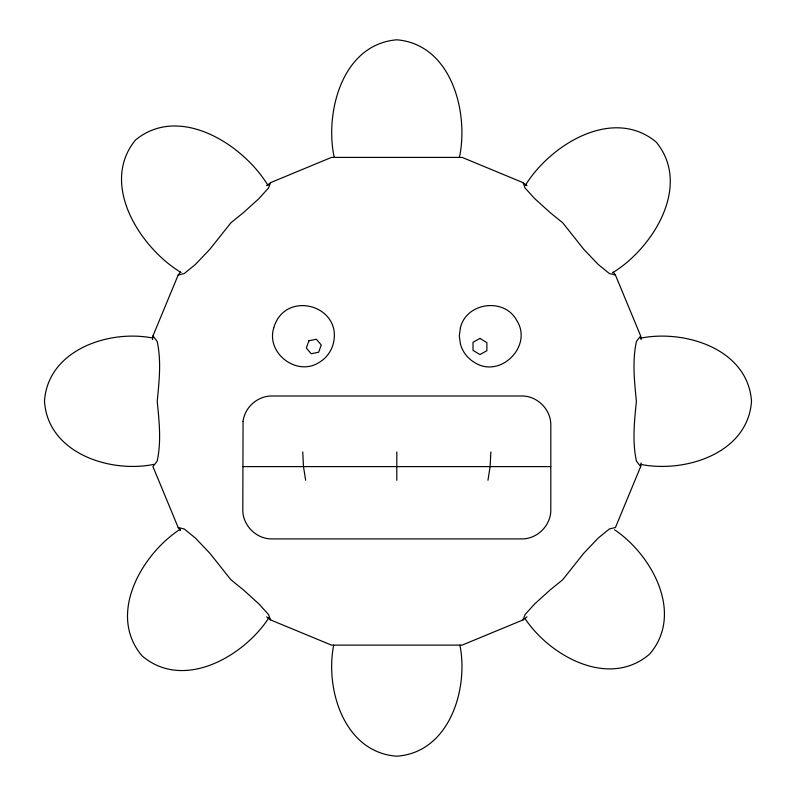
<?xml version="1.0" encoding="UTF-8"?>
<svg xmlns="http://www.w3.org/2000/svg" width="796" height="796" viewBox="0 0 796 796"><rect width="100%" height="100%" fill="white"/><g stroke="black" fill="none" stroke-linecap="round" stroke-linejoin="round"><path stroke-width="1.19" d="M490.863 451.949L490.127 466.605L487.958 480.267M333.693 645.158C324.868 689.445 344.429 752.548 396.806 756.2C449.183 752.548 468.745 689.445 459.919 645.158M152.464 339.623L152.951 335.922L178.175 275.038L180.443 272.083M266.63 616.87L270.58 619.905L331.464 645.118L462.148 645.118L523.032 619.905L525.091 614.522L534.604 604.005L550.195 589.876L562.682 579.777L583.806 553.2L598.264 538.006L609.348 528.992L615.437 527.499L640.661 466.605L641.148 462.914M459.232 157.28L459.919 154.951C468.346 109.987 450.486 44.287 396.806 39.8C343.116 44.287 325.265 109.987 333.693 154.951L334.38 157.28M526.982 185.657L523.032 182.632L462.148 157.409L331.464 157.409L270.58 182.632L268.521 188.015L258.999 198.522L243.407 212.651L230.93 222.751L209.806 249.327L195.338 264.521L184.264 273.535L178.175 275.038M268.75 617.606L267.605 619.726C241.924 657.436 182.961 690.669 142.136 655.934C107.4 615.109 140.633 556.145 178.344 530.464L180.463 529.32M525.31 185.448C549.996 145.011 612.622 106.047 656.093 141.977C692.023 185.448 653.058 248.073 612.622 272.759M613.169 272.083L615.437 275.038L640.661 335.922L636.452 341.414C632.114 361.125 634.472 381.413 636.372 401.264C634.472 421.124 632.114 441.412 636.452 461.123L640.661 466.605M266.63 185.657L270.58 182.632M523.032 619.905L526.982 616.87M153.877 464.376C109.858 473.361 47.82 453.113 44.486 401.264C47.73 349.961 108.953 329.345 152.693 338.031M640.611 338.151C684.878 329.315 747.892 348.937 751.514 401.264C747.892 453.601 684.878 473.222 640.611 464.376M242.81 466.605L550.802 466.605M615.437 275.038L609.348 273.535L598.264 264.521L583.806 249.327L562.682 222.751L550.195 212.651L534.604 198.522L525.091 188.015L523.032 182.632M152.951 335.922L157.16 341.414C161.489 361.125 159.13 381.413 157.23 401.264C159.13 421.124 161.489 441.412 157.16 461.123L152.951 466.605L178.175 527.499L184.264 528.992L195.338 538.006L209.806 553.2L230.93 579.777L243.407 589.876L258.999 604.005L268.521 614.522L270.58 619.905M181.12 272.53C140.215 247.994 99.281 184.115 135.519 139.977C179.647 103.749 243.526 144.683 268.073 185.587M614.572 529.778C652.213 555.16 684.222 613.865 649.626 654.093C609.398 688.689 550.693 656.67 525.32 619.039M178.175 527.499L180.443 530.454M305.654 480.267L303.485 466.605L302.749 451.949M640.661 335.922L641.148 339.623M396.806 451.949L396.806 480.267M243.059 421.392L242.81 509.699C242.481 525.31 256.402 539.23 272.013 538.902L521.589 538.902C537.2 539.23 551.13 525.31 550.802 509.699L550.802 425.203C551.13 409.592 537.2 395.662 521.589 395.99L272.013 395.99C257.785 395.771 244.69 407.254 243.059 421.392M273.734 327.952C265.924 353.116 296.61 376.657 318.888 362.598A30.039 29.223 -56.5 0 0 333.235 343.902C343.185 304.918 284.61 289.227 273.734 327.952M460.377 327.952L459.322 335.922L460.377 343.902A30.039 29.223 56.5 0 0 474.724 362.598C500.256 378.916 533.111 346.061 516.793 320.529C504.535 297.207 466.187 302.261 460.377 327.952M308.908 340.768L306.331 348.031L311.206 353.752L318.669 352.22L321.246 344.957L316.36 339.235L308.908 340.768M479.938 338.409L473.013 342.27L473.013 350.359L479.938 354.578L486.873 350.708L486.873 342.628L479.938 338.409"/></g></svg>
